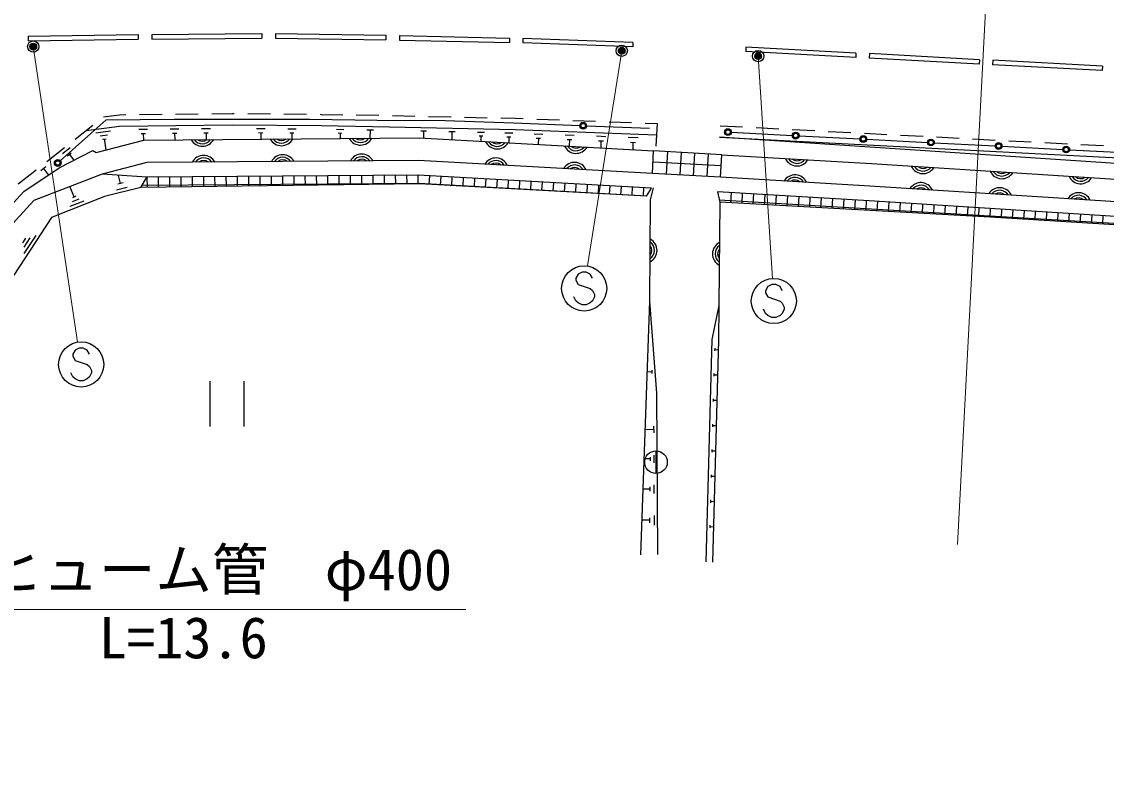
# Model space of a CAD drawing. Units: millimetres, scale not verified. Extents: x 40000 to 680000, y 20000 to 380000.
# Drawn here: x 142150 to 190180, y 267734 to 301630 of the extents above; entities that cross this region are included whole.
import ezdxf
from ezdxf.enums import TextEntityAlignment as Align

# ---------------------------------------------------------------- set-up
doc = ezdxf.new("R2010")
doc.units = ezdxf.units.MM
doc.header["$LTSCALE"] = 1000
doc.header["$PDMODE"] = 32
doc.header["$PDSIZE"] = 500
for name, color, linetype, lineweight in [('M-BGD', 7, 'Continuous', 25), ('M-STR-HTXT', 7, 'Continuous', 13), ('M-STR-STRC', 7, 'Continuous', 25)]:
    doc.layers.add(name, color=color, linetype=linetype, lineweight=lineweight)
doc.styles.add('ＭＳ ゴシック', font='')
doc.styles.get('ＭＳ ゴシック').set_extended_font_data('MS Gothic')

msp = doc.modelspace()

# ---------------------------------------------------------------- linework, layer by layer
at = {"layer": 'M-BGD'}
for p, q in [((142432, 300986), (147312, 301061)), ((142432, 300986), (142435, 300786)), ((142435, 300786), (147315, 300861)), ((147312, 301061), (147315, 300861)), ((147918, 301063), (152790, 301104)), ((147918, 301063), (147919, 300863)), ((147919, 300863), (152791, 300904)), ((152790, 301104), (152791, 300904)), ((153395, 301108), (153392, 300908)), ((153392, 300908), (158274, 300832)), ((153395, 301108), (158277, 301032)), ((158277, 301032), (158274, 300832)), ((158882, 301015), (158877, 300815)), ((158877, 300815), (163752, 300705)), ((158882, 301015), (163757, 300904)), ((163757, 300904), (163752, 300705)), ((164343, 300889), (164336, 300689)), ((169207, 300515), (164336, 300689)), ((169214, 300714), (164343, 300889)), ((169214, 300714), (169207, 300515)), ((174221, 300507), (174210, 300307)), ((179083, 300041), (174210, 300307)), ((179094, 300240), (174221, 300507)), ((179094, 300240), (179083, 300041)), ((179687, 300217), (179676, 300017)), ((184559, 299948), (179687, 300217)), ((184548, 299749), (179676, 300017)), ((184559, 299948), (184548, 299749)), ((185150, 299925), (185139, 299725)), ((190002, 299468), (185139, 299725)), ((190013, 299668), (185150, 299925)), ((190013, 299668), (190002, 299468)), ((145773, 297412), (145776, 297415)), ((145776, 297415), (146477, 297511)), ((146477, 297511), (146766, 297514)), ((147366, 297521), (148366, 297533)), ((148966, 297540), (149966, 297551)), ((150566, 297558), (151465, 297569)), ((151465, 297569), (151565, 297568)), ((152165, 297562), (153165, 297551)), ((153765, 297545), (154765, 297535)), ((155365, 297529), (155416, 297528)), ((155416, 297528), (156365, 297512)), ((156965, 297502), (157965, 297486)), ((158565, 297475), (159565, 297452)), ((160164, 297439), (161164, 297417)), ((161764, 297403), (162764, 297381)), ((163364, 297367), (164010, 297353)), ((164010, 297353), (164363, 297340)), ((164963, 297318), (165962, 297281)), ((144515, 296424), (145301, 297042)), ((145004, 296808), (146483, 297011)), ((147338, 296871), (147727, 296875)), ((148727, 296887), (149116, 296892)), ((150114, 296903), (150507, 296908)), ((152550, 296908), (152929, 296904)), ((153939, 296893), (154298, 296890)), ((156092, 296867), (156416, 296861)), ((157429, 296844), (157727, 296839)), ((157578, 296842), (157571, 296469)), ((166562, 297258), (167561, 297222)), ((168161, 297199), (169160, 297162)), ((169759, 297140), (170287, 297121)), ((170287, 297121), (170237, 296122)), ((173076, 297024), (174075, 296972)), ((174674, 296941), (175673, 296889)), ((176272, 296858), (177271, 296806)), ((145440, 296716), (146087, 296805)), ((145624, 296577), (145948, 296621)), ((145727, 296426), (145889, 296449)), ((145808, 296437), (145875, 295952)), ((147438, 296678), (147632, 296680)), ((147535, 296679), (147538, 296387)), ((148826, 296694), (149021, 296696)), ((148924, 296695), (148927, 296403)), ((150214, 296708), (150411, 296710)), ((150313, 296709), (150316, 296414)), ((152643, 296717), (152833, 296715)), ((152738, 296716), (152735, 296432)), ((154027, 296713), (154206, 296711)), ((154117, 296712), (154114, 296443)), ((156170, 296703), (156332, 296701)), ((156251, 296702), (156247, 296459)), ((159821, 296797), (160076, 296791)), ((159948, 296794), (159941, 296475)), ((161059, 296769), (161347, 296762)), ((161203, 296766), (161195, 296406)), ((162330, 296740), (162651, 296733)), ((162406, 296578), (162567, 296574)), ((162487, 296576), (162481, 296335)), ((163550, 296713), (163904, 296705)), ((163635, 296534), (163812, 296530)), ((163723, 296532), (163717, 296266)), ((164851, 296671), (165227, 296657)), ((164938, 296480), (165126, 296473)), ((165032, 296476), (165021, 296194)), ((166216, 296621), (166613, 296606)), ((166308, 296419), (166506, 296412)), ((166407, 296415), (166396, 296118)), ((167602, 296570), (168019, 296554)), ((167698, 296357), (167907, 296350)), ((167802, 296353), (167791, 296041)), ((169008, 296518), (169445, 296501)), ((216529, 293608), (173050, 296524)), ((177870, 296775), (178869, 296723)), ((179468, 296692), (180466, 296640)), ((181066, 296609), (182064, 296557)), ((182663, 296526), (183662, 296474)), ((184261, 296443), (185260, 296391)), ((185859, 296360), (186858, 296308)), ((143257, 295436), (144043, 296053)), ((143953, 295792), (144299, 296063)), ((169109, 296295), (169328, 296287)), ((169218, 296291), (169206, 295962)), ((170079, 294913), (170135, 295911)), ((173158, 295742), (170135, 295911)), ((170706, 294877), (170762, 295876)), ((187457, 296277), (188456, 296225)), ((189055, 296194), (190053, 296142)), ((144175, 295687), (144348, 295823)), ((144262, 295755), (144465, 295495)), ((147690, 295393), (145708, 294875)), ((173130, 295242), (170107, 295412)), ((171305, 294844), (171361, 295842)), ((171904, 294810), (171960, 295809)), ((172503, 294777), (172559, 295775)), ((173102, 294743), (173158, 295742)), ((173161, 295741), (179776, 295347)), ((141999, 294447), (142785, 295065)), ((142994, 295038), (143224, 295219)), ((143109, 295129), (143335, 294840)), ((173102, 294743), (170079, 294913)), ((179776, 295347), (215750, 293052)), ((145708, 294875), (142681, 293710)), ((147695, 294743), (145708, 294875)), ((146647, 294501), (146410, 294441)), ((146528, 294471), (146438, 294827)), ((147432, 294293), (147695, 294743)), ((147490, 294392), (159755, 294486)), ((147695, 294743), (147699, 294297)), ((148195, 294747), (148199, 294305)), ((148695, 294751), (148699, 294312)), ((149195, 294755), (149199, 294320)), ((149695, 294759), (149698, 294328)), ((150195, 294763), (150198, 294336)), ((150695, 294766), (150698, 294343)), ((151195, 294770), (151198, 294351)), ((151695, 294774), (151698, 294359)), ((152195, 294778), (152198, 294366)), ((152695, 294782), (152698, 294374)), ((153195, 294786), (153198, 294382)), ((153695, 294790), (153698, 294389)), ((154195, 294793), (154198, 294397)), ((154695, 294797), (154698, 294405)), ((155195, 294801), (155198, 294412)), ((155695, 294805), (155698, 294420)), ((156195, 294809), (156198, 294428)), ((156695, 294813), (156698, 294435)), ((157195, 294816), (157198, 294443)), ((157695, 294820), (157698, 294451)), ((158195, 294824), (158198, 294459)), ((158695, 294828), (158698, 294466)), ((159195, 294832), (159198, 294474)), ((159695, 294836), (159698, 294482)), ((159755, 294482), (169826, 293925)), ((160205, 294808), (160183, 294425)), ((160704, 294780), (160683, 294398)), ((161203, 294753), (161182, 294372)), ((161702, 294725), (161681, 294345)), ((162201, 294698), (162180, 294318)), ((162701, 294670), (162680, 294292)), ((163200, 294642), (163179, 294265)), ((163699, 294615), (163678, 294238)), ((164198, 294587), (164178, 294211)), ((164698, 294559), (164677, 294185)), ((165197, 294532), (165176, 294158)), ((165696, 294504), (165675, 294131)), ((166195, 294476), (166175, 294105)), ((166695, 294449), (166674, 294078)), ((144471, 293869), (144289, 294329)), ((146825, 294294), (146351, 294174)), ((167194, 294421), (167173, 294051)), ((167693, 294394), (167673, 294025)), ((168192, 294366), (168172, 293998)), ((168692, 294338), (168671, 293971)), ((169191, 294311), (169170, 293945)), ((169690, 294283), (169670, 293918)), ((169817, 293910), (170043, 294264)), ((172956, 294103), (173066, 293639)), ((173562, 294065), (173535, 293613)), ((174062, 294035), (174035, 293585)), ((174561, 294005), (174534, 293557)), ((175060, 293975), (175033, 293529)), ((175559, 293946), (175532, 293501)), ((144899, 293683), (144285, 293441)), ((144685, 293776), (144378, 293655)), ((144548, 293899), (144394, 293839)), ((173066, 293639), (173019, 289071)), ((173041, 293745), (215568, 291209)), ((185044, 292971), (173066, 293639)), ((176058, 293916), (176032, 293474)), ((176557, 293886), (176531, 293446)), ((177056, 293856), (177030, 293418)), ((177555, 293826), (177529, 293390)), ((178054, 293797), (178028, 293362)), ((178554, 293767), (178528, 293334)), ((179053, 293737), (179027, 293307)), ((179552, 293707), (179526, 293279)), ((180051, 293676), (180025, 293251)), ((180550, 293644), (180525, 293223)), ((181049, 293612), (181024, 293195)), ((181548, 293581), (181523, 293167)), ((182047, 293549), (182022, 293139)), ((182546, 293517), (182522, 293112)), ((183045, 293485), (183021, 293084)), ((183544, 293453), (183520, 293056)), ((184043, 293421), (184019, 293028)), ((184542, 293390), (184518, 293000)), ((185041, 293358), (185018, 292972)), ((185540, 293326), (185517, 292942)), ((186039, 293294), (186016, 292911)), ((186538, 293262), (186515, 292880)), ((187037, 293230), (187014, 292849)), ((187536, 293199), (187513, 292818)), ((188035, 293167), (188012, 292787)), ((188534, 293135), (188511, 292756)), ((189033, 293103), (189010, 292725)), ((189532, 293071), (189509, 292694)), ((190031, 293040), (190008, 292663)), ((195038, 292364), (185044, 292971)), ((142312, 292044), (142180, 291842)), ((142513, 292057), (142249, 291652)), ((142780, 292170), (142251, 291362)), ((169573, 278021), (169966, 289261)), ((172848, 287053), (172852, 287173)), ((172850, 287113), (173000, 287109)), ((170055, 286129), (169856, 286114)), ((170049, 286209), (170061, 286050)), ((172818, 285933), (172822, 286053)), ((172820, 285993), (172970, 285989)), ((150485, 285708), (150485, 283708)), ((151985, 285708), (151985, 283708)), ((172788, 284813), (172792, 284933)), ((172790, 284873), (172940, 284869)), ((170136, 283568), (169767, 283567)), ((170135, 283716), (170137, 283421)), ((172758, 283694), (172762, 283814)), ((172760, 283754), (172910, 283750)), ((170142, 282442), (170143, 282105)), ((170238, 282625), (170238, 281625)), ((172728, 282574), (172732, 282694)), ((172730, 282634), (172880, 282630)), ((169974, 282272), (169722, 282271)), ((169974, 282357), (169975, 282188)), ((172698, 281455), (172702, 281575)), ((172700, 281515), (172850, 281511)), ((169959, 281031), (169960, 280841)), ((170148, 281126), (170150, 280747)), ((169959, 280936), (169675, 280934)), ((172668, 280335), (172672, 280455)), ((172670, 280395), (172820, 280391)), ((169944, 279556), (169626, 279554)), ((169944, 279662), (169945, 279450)), ((170155, 279769), (170157, 279345)), ((172638, 279215), (172642, 279335)), ((172640, 279275), (172790, 279271))]:
    msp.add_line(p, q, dxfattribs=at)
for points in [[(146483, 297011), (151465, 297069), (155409, 297028), (158438, 296978), (163996, 296853), (170268, 296621)], [(145455, 295843), (147558, 296392), (159745, 296486), (170134, 295911)], [(173050, 296524), (217507, 294216), (217468, 291623)], [(142239, 294116), (143813, 295156), (145300, 295930), (145455, 295843)], [(170079, 294913), (159721, 295486), (147690, 295393)], [(169817, 293910), (159760, 294448), (147432, 294293)], [(170043, 294264), (159705, 294836), (147695, 294743)], [(215687, 292054), (179714, 294349), (173102, 294743)], [(96649, 268475), (119683, 277829), (120270, 278099), (124349, 279712), (125235, 280219), (130395, 283997), (133738, 286312), (137057, 288721), (138654, 290206), (142239, 294116)], [(147432, 294293), (145818, 293884), (143477, 292961), (141805, 290407), (139303, 287419), (135818, 284790), (126359, 278088), (121308, 275930)], [(169966, 289261), (170000, 293743), (170124, 294270)], [(215645, 291406), (179674, 293700), (172956, 294103)], [(142681, 293710), (139081, 289783), (137439, 288257), (134085, 285822), (130743, 283508), (125562, 279715), (124609, 279170), (120491, 277541), (119984, 277088), (96950, 267734)], [(170314, 278034), (170278, 285182), (169966, 289261)], [(173019, 289071), (172712, 287567), (172448, 277710)], [(173019, 289071), (173011, 287532), (172748, 277702)]]:
    msp.add_lwpolyline(points, dxfattribs=at)
msp.add_circle((170238, 282125), 500, dxfattribs=at)
for centre, radius, start, end in [((150149, 296679), 567, 208.5131, 332.3682), ((150149, 296679), 453, 216.4725, 324.4088), ((150149, 296679), 340, 232.0979, 308.7834), ((153649, 296706), 567, 208.5131, 332.3682), ((153649, 296706), 453, 216.4725, 324.4088), ((153649, 296706), 340, 232.0979, 308.7834), ((157149, 296733), 567, 208.5131, 332.3682), ((157149, 296733), 453, 216.4725, 324.4088), ((157149, 296733), 340, 232.0979, 308.7834), ((163207, 296562), 567, 204.9042, 328.7592), ((163207, 296562), 453, 212.8636, 320.7998), ((163207, 296562), 340, 228.4889, 305.1744), ((166701, 296368), 567, 204.9042, 328.7592), ((166701, 296368), 453, 212.8636, 320.7998), ((166701, 296368), 340, 228.4889, 305.1744), ((150208, 295146), 567, 28.5131, 152.3682), ((150208, 295146), 453, 36.4725, 144.4088), ((150208, 295146), 340, 52.0979, 128.7834), ((153708, 295173), 567, 28.5131, 152.3682), ((153708, 295173), 453, 36.4725, 144.4088), ((153708, 295173), 340, 52.0979, 128.7834), ((157207, 295200), 567, 28.5131, 152.3682), ((157207, 295200), 453, 36.4725, 144.4088), ((157207, 295200), 340, 52.0979, 128.7834), ((163138, 295030), 567, 24.9042, 148.7592), ((163138, 295030), 453, 32.8636, 140.7998), ((166632, 294836), 567, 24.9042, 148.7592), ((176484, 295810), 567, 204.6598, 328.5148), ((176484, 295810), 453, 212.6192, 320.5554), ((176484, 295810), 340, 228.2445, 304.93), ((163138, 295030), 340, 48.4889, 125.1744), ((166632, 294836), 453, 32.8636, 140.7998), ((166632, 294836), 340, 48.4889, 125.1744), ((182062, 295468), 567, 204.4226, 328.2776), ((182062, 295468), 453, 212.382, 320.3182), ((182062, 295468), 340, 228.0074, 304.6929), ((185555, 295246), 567, 204.4226, 328.2776), ((185555, 295246), 453, 212.382, 320.3182), ((185555, 295246), 340, 228.0074, 304.6929), ((176392, 294280), 567, 24.6598, 148.5148), ((176392, 294280), 453, 32.6192, 140.5554), ((176392, 294280), 340, 48.2445, 124.93), ((181965, 293938), 567, 24.4226, 148.2776), ((189048, 295023), 567, 204.4226, 328.2776), ((189048, 295023), 453, 212.382, 320.3182), ((189048, 295023), 340, 228.0074, 304.6929), ((181965, 293938), 453, 32.382, 140.3183), ((181965, 293938), 340, 48.0074, 124.6929), ((185458, 293715), 567, 24.4226, 148.2776), ((185458, 293715), 453, 32.382, 140.3183), ((185458, 293715), 340, 48.0074, 124.6929), ((188951, 293492), 567, 24.4226, 148.2776), ((188951, 293492), 453, 32.382, 140.3183), ((188951, 293492), 340, 48.0074, 124.6929), ((169717, 291504), 567, 297.6398, 61.4948), ((169717, 291504), 453, 305.5992, 53.5354), ((169717, 291504), 340, 321.2246, 37.91), ((173309, 291352), 567, 117.476, 241.331), ((173309, 291352), 453, 125.4354, 233.3716), ((173309, 291352), 340, 141.0608, 217.7463)]:
    msp.add_arc(centre, radius, start, end, dxfattribs=at)
at = {"layer": 'M-STR-HTXT'}
for p, q in [((184907, 303447), (183585, 278482)), ((142663, 300529), (144627, 287456)), ((168722, 300342), (167212, 290825)), ((174762, 300110), (175393, 290262))]:
    msp.add_line(p, q, dxfattribs=at)
msp.add_lwpolyline([(140263, 286155), (140570, 275609), (161820, 275609)], dxfattribs=at)
at = {"layer": 'M-STR-STRC'}
for p, q in [((145884, 297288), (148908, 297309)), ((148908, 297309), (151909, 297313)), ((151909, 297313), (154904, 297310)), ((154904, 297310), (157891, 297275)), ((143860, 295476), (145884, 297288)), ((157891, 297275), (160909, 297259)), ((160909, 297259), (163932, 297148)), ((163932, 297148), (166862, 297031)), ((167162, 297020), (169945, 296909)), ((173576, 296734), (176272, 296595)), ((176572, 296580), (179268, 296441)), ((179568, 296426), (182265, 296287)), ((182564, 296272), (185261, 296133)), ((185560, 296118), (188257, 295979)), ((188556, 295964), (191253, 295825)), ((166785, 290456), (166694, 290274)), ((166694, 290274), (166694, 290183)), ((166694, 290183), (166785, 290002)), ((166967, 290547), (166785, 290456)), ((167148, 290547), (166967, 290547)), ((167330, 290456), (167148, 290547)), ((167421, 290274), (167330, 290456)), ((166785, 290002), (167330, 289820)), ((167330, 289820), (167421, 289729)), ((167421, 289729), (167512, 289547)), ((175186, 289899), (175095, 289717)), ((175095, 289717), (175095, 289626)), ((175095, 289626), (175186, 289444)), ((175368, 289990), (175186, 289899)), ((175549, 289990), (175368, 289990)), ((175731, 289899), (175549, 289990)), ((175822, 289717), (175731, 289899)), ((166694, 289274), (166603, 289456)), ((166785, 289183), (166694, 289274)), ((166967, 289092), (166785, 289183)), ((167330, 289183), (167148, 289092)), ((167421, 289274), (167330, 289183)), ((167512, 289456), (167421, 289274)), ((167512, 289547), (167512, 289456)), ((175186, 289444), (175731, 289263)), ((175731, 289263), (175822, 289172)), ((175822, 289172), (175913, 288990)), ((167148, 289092), (166967, 289092)), ((175095, 288717), (175004, 288899)), ((175186, 288626), (175095, 288717)), ((175822, 288717), (175731, 288626)), ((175913, 288899), (175822, 288717)), ((175913, 288990), (175913, 288899)), ((175368, 288535), (175186, 288626)), ((175549, 288535), (175368, 288535)), ((175731, 288626), (175549, 288535)), ((144511, 287091), (144420, 286910)), ((144420, 286910), (144420, 286819)), ((144420, 286819), (144511, 286637)), ((144693, 287182), (144511, 287091)), ((144874, 287182), (144693, 287182)), ((145056, 287091), (144874, 287182)), ((145147, 286910), (145056, 287091)), ((144511, 286637), (145056, 286455)), ((145056, 286455), (145147, 286364)), ((145147, 286364), (145238, 286182)), ((144420, 285910), (144329, 286091)), ((144511, 285819), (144420, 285910)), ((144693, 285728), (144511, 285819)), ((145056, 285819), (144874, 285728)), ((145147, 285910), (145056, 285819)), ((145238, 286091), (145147, 285910)), ((145238, 286182), (145238, 286091)), ((144874, 285728), (144693, 285728))]:
    msp.add_line(p, q, dxfattribs=at)
for centre, radius in [((142663, 300529), 150), ((142663, 300529), 120), ((142663, 300529), 90), ((142663, 300529), 60), ((142663, 300529), 30), ((142663, 300529), 20), ((168722, 300342), 150), ((168722, 300342), 120), ((168722, 300342), 90), ((168722, 300342), 60), ((168722, 300342), 30), ((168722, 300342), 20), ((174762, 300110), 150), ((174762, 300110), 120), ((174762, 300110), 90), ((174762, 300110), 60), ((174762, 300110), 30), ((174762, 300110), 20), ((167012, 297026), 150), ((167012, 297026), 120), ((167012, 297026), 100), ((167012, 297026), 100), ((167012, 297026), 100), ((167012, 297026), 100), ((173426, 296742), 150), ((173426, 296742), 120), ((173426, 296742), 100), ((173426, 296742), 100), ((173426, 296742), 100), ((173426, 296742), 100), ((176422, 296588), 150), ((176422, 296588), 120), ((176422, 296588), 100), ((176422, 296588), 100), ((176422, 296588), 100), ((176422, 296588), 100), ((179418, 296434), 150), ((179418, 296434), 120), ((179418, 296434), 100), ((179418, 296434), 100), ((179418, 296434), 100), ((179418, 296434), 100), ((182414, 296280), 150), ((182414, 296280), 120), ((182414, 296280), 100), ((182414, 296280), 100), ((182414, 296280), 100), ((182414, 296280), 100), ((185410, 296126), 150), ((185410, 296126), 120), ((185410, 296126), 100), ((185410, 296126), 100), ((185410, 296126), 100), ((185410, 296126), 100), ((188406, 295972), 150), ((188406, 295972), 120), ((188406, 295972), 100), ((188406, 295972), 100), ((188406, 295972), 100), ((188406, 295972), 100), ((143748, 295376), 150), ((143748, 295376), 120), ((143748, 295376), 100), ((143748, 295376), 100), ((143748, 295376), 100), ((143748, 295376), 100), ((167057, 289820), 1000), ((175458, 289263), 1000), ((144783, 286455), 1000)]:
    msp.add_circle(centre, radius, dxfattribs=at)
for p in [(142663, 300529), (168722, 300342), (174762, 300110)]:
    msp.add_point(p, dxfattribs=at)

# ---------------------------------------------------------------- texts
at = {"layer": 'M-STR-HTXT', "style": 'ＭＳ ゴシック'}
for s, p in [('ヒューム管\u3000φ400', (140570, 275909)), ('L=13.6', (145566, 272896))]:
    msp.add_text(s, height=1833, dxfattribs=at).set_placement(p, align=Align.BOTTOM_LEFT)

doc.saveas('drawing.dxf')
